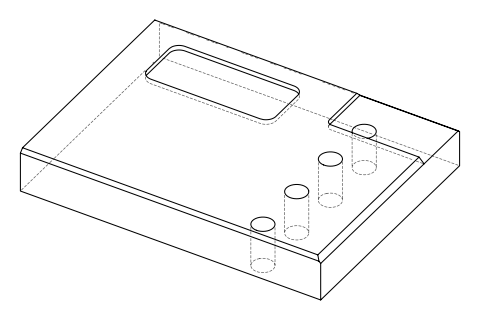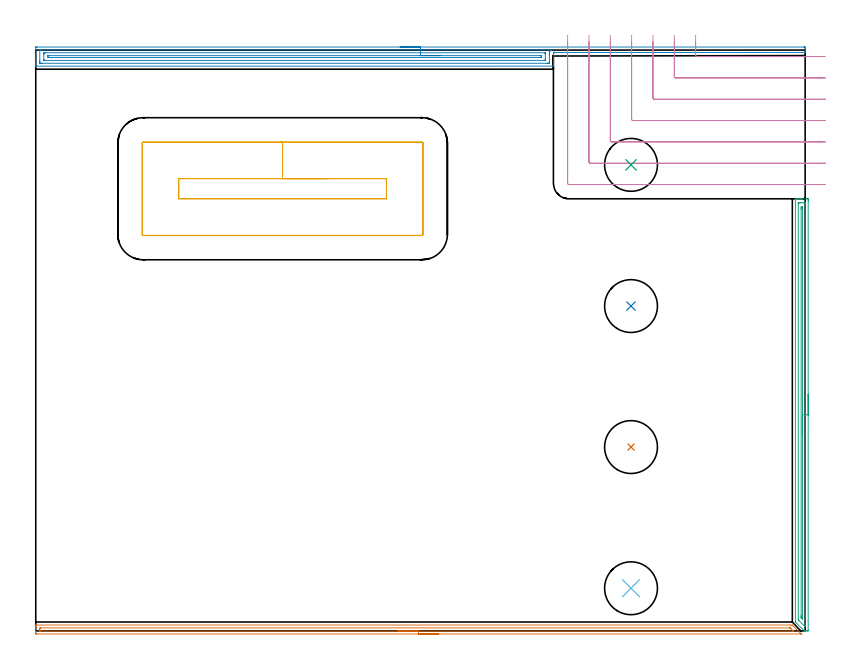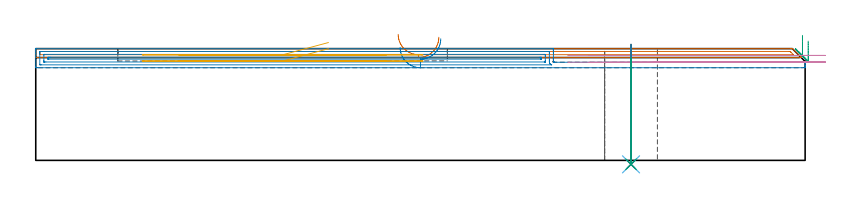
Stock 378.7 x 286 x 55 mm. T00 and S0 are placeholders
(PLAN: 9 operations, 3 tool changes, 28.4 min)
(1 AREA_MILL | FG_CHAMFER_SURFACE | UGT0205_001 | 6.17 min | 3653 mm3)
(2 AREA_MILL_1 | FG_CHAMFER_SURFACE_1 | UGT0205_001 | 9.34 min | 16740 mm3)
(3 AREA_MILL_2 | FG_CHAMFER_SURFACE_2 | UGT0205_001 | 5.23 min | 4259 mm3)
(4 MILL_CORNER_NOTCH_RECTANGULAR | CORNER_NOTCH_RECTANGULAR | UGT0201_103 | Follow Part, ap 3.5, ae 75% | 4.14 min | 55583 mm3)
(5 MILL_RECTANGULAR_POCKET | POCKET_RECTANGULAR_STRAIGHT | UGT0201_106 | Follow Part, ap 6, ae 75% | 2.63 min | 68355 mm3)
(6 INDEXABLE_INSERT_DRILL_THROUGH_HOLE_FROM_SOLID | STEP1HOLE | NXT0302_023 | 0.24 min | 29176 mm3)
(7 INDEXABLE_INSERT_DRILL_THROUGH_HOLE_FROM_SOLID_1 | STEP1HOLE_1 | NXT0302_023 | 0.24 min | 29172 mm3)
(8 INDEXABLE_INSERT_DRILL_THROUGH_HOLE_FROM_SOLID_2 | STEP1HOLE_2 | NXT0302_023 | 0.24 min | 29185 mm3)
(9 INDEXABLE_INSERT_DRILL_THROUGH_HOLE_FROM_SOLID_3 | STEP1HOLE_3 | NXT0302_023 | 0.21 min | 25623 mm3)
(TOOL UGT0205_001 | Chamfer Mill 20 x 3 x 45 deg. | D20 FL50 Z2)
(TOOL UGT0201_103 | End Mill 14 mm | D14 FL19 Z2)
(TOOL UGT0201_106 | End Mill 24 mm | D24 FL25 Z2)
(TOOL NXT0302_023 | Index. Insert Drill 26mm [880-D2600L32-05] | D26 PA176 FL130 Z2)
(OP 1 AREA_MILL)
G17 G21 G94 G90
T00 M6
G54
G17 G0 G90 X198.4 Y-1.5 S1061 M3
G43 Z65. H0
Z60.6
G94 G1 X198.362 Z59.728 F250.
X198.248 Z58.863
X198.059 Z58.012
X197.797 Z57.18
X197.463 Z56.374
X197.06 Z55.6
X196.592 Z54.864
X196.061 Z54.172
X195.471 Z53.529
X194.828 Z52.94
X194.136 Z52.408
X193.4 Z51.94
X192.626 Z51.537
X191.82 Z51.203
X190.988 Z50.941
X190.137 Z50.752
X189.272 Z50.638
X188.4 Z50.6
X0.629
X0.189 Y-1.495 Z50.602
X0.01 Y-1.491 Z50.605
X0. Y-1.061 Z51.034
Y1.581 Z53.675
Y2.298 Z54.398
Y2.542 Z54.642
X0.003 Y2.9 Z54.991
X0.182 Z55.
X371.7
X372.406 Y2.894 Z54.992
X376.469 Y-1.168 Z50.93
X376.694 Y-1.393 Z50.706
X376.767 Y-1.47 Z50.629
X376.783 Y-1.495 Z50.605
X376.767 Y-1.5 Z50.6
X188.4
Y-0.086 Z52.014
X2.32 Y-0.085 Z52.015
X2.043 Y-0.08 Z52.02
X2.015 Y-0.079 Z52.021
X2.01 Y-0.061 Z52.039
X2.004 Y-0.026 Z52.074
X2.002 Y0.009 Z52.109
X2. Y0.23 Z52.33
X2.003 Y0.7 Z52.8
X2.009 Y1.102 Z53.202
X2.028 Y1.479 Z53.579
X2.417 Y1.484 Z53.584
X2.514 Y1.485 Z53.585
X370.903
X371.301 Y1.48 Z53.58
X371.346 Y1.479 Z53.579
X371.415 Y1.423 Z53.523
X371.543 Y1.302 Z53.402
X371.7 Y1.149 Z53.249
X372.837 Y0.013 Z52.113
X372.876 Y-0.028 Z52.072
X372.914 Y-0.072 Z52.028
X372.919 Y-0.081 Z52.019
X372.916 Y-0.082 Z52.018
X372.882 Y-0.084 Z52.016
X372.594 Y-0.086 Z52.014
X372.498
X188.4
X187.529 Z52.052
X186.664 Z52.166
X185.812 Z52.355
X184.98 Z52.617
X184.174 Z52.951
X183.4 Z53.354
X182.664 Z53.823
X181.972 Z54.354
X181.329 Z54.943
X180.74 Z55.586
X180.209 Z56.278
X179.74 Z57.014
X179.337 Z57.788
X179.003 Z58.594
X178.741 Z59.426
X178.552 Z60.278
X178.438 Z61.143
X178.4 Z62.014
G0 Z65.
M5
M2
(OP 2 AREA_MILL_1)
G17 G21 G94 G90
T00 M6
G54
G17 G0 G90 X179.35 Y287.4 S1061 M3
G43 Z65. H0
Z55.6
G94 G1 X179.388 Z54.728 F250.
X179.502 Z53.864
X179.691 Z53.012
X179.953 Z52.18
X180.287 Z51.374
X180.69 Z50.6
X181.158 Z49.864
X181.69 Z49.172
X182.279 Z48.529
X182.922 Z47.94
X183.614 Z47.408
X184.35 Z46.94
X185.124 Z46.537
X185.93 Z46.203
X186.762 Z45.941
X187.614 Z45.752
X188.478 Z45.638
X189.35 Z45.6
X378.067
X378.344 Y287.398 Z45.602
X378.682 Y287.393 Z45.605
X378.696 Y287.391 Z45.606
X378.7 Y287.066 Z45.931
Y286.554 Z46.442
Y286.192 Z46.803
Y285.468 Z47.532
Y285.213 Z47.786
X378.693 Y284.773 Z48.219
X378.69 Y284.702 Z48.289
X378.515 Y284.7 Z48.3
X255.435 Z48.299
X255.267 Y284.698 Z48.295
X255.177 Z48.296
X255.175 Y284.696 Z48.295
X255.173
X255.088 Y284.699 Z48.299
X254.901 Y284.7 Z48.3
X254.8
Y280.081 Z52.915
Y278.568 Z54.43
Y278.335 Z54.663
X254.798 Y278.176 Z54.821
X254.79 Y278.005 Z54.991
X254.641 Y278. Z55.
X0.185
X0.01 Y278.003 Z54.988
X0.003 Y278.136 Z54.856
X0. Y278.278 Z54.722
Y278.483 Z54.516
Y279.208 Z53.787
Y280.443 Z52.554
Y281.827 Z51.169
Y287.066 Z45.932
X0.004 Y287.325 Z45.673
X0.01 Y287.392 Z45.605
X0.08 Y287.399 Z45.599
X0.633 Y287.4 Z45.6
X189.35
Y285.986 Z47.014
X253.959 Y285.985 Z47.015
X253.786 Y285.915 Z47.085
X253.746 Y285.897 Z47.103
X253.534 Y285.786 Z47.214
X253.375 Y285.682 Z47.318
X253.185 Y285.522 Z47.478
X253.013 Y285.319 Z47.681
X252.952 Y285.222 Z47.778
X252.852 Y285.003 Z47.997
X252.803 Y284.494 Z48.506
X252.802 Y284.446 Z48.554
X252.8 Y283.624 Z49.376
Y280.132 Z52.868
Y280.081 Z52.919
X252.795 Y279.67 Z53.33
X252.791 Y279.464 Z53.536
X252.788 Y279.421 Z53.579
X252.737 Y279.419 Z53.581
X252.638 Y279.416 Z53.584
X251.958 Y279.414 Z53.586
X251.746
X3.104
X2.421 Y279.416 Z53.584
X2.207 Y279.417 Z53.583
X2.063 Y279.421 Z53.579
X2.01 Y279.431 Z53.569
X2.007 Y279.461 Z53.539
X2.002 Y279.617 Z53.383
X2. Y280.081 Z52.919
Y280.492 Z52.508
X2.001 Y285.729 Z47.271
X2.005 Y285.868 Z47.132
X2.01 Y285.971 Z47.029
X2.081 Y285.979 Z47.021
X2.421 Y285.983 Z47.017
X2.634 Y285.985 Z47.015
X189.35 Y285.986 Z47.014
Y284.572 Z48.428
X250.297 Y284.571 Z48.429
X250.554 Y284.57 Z48.43
X250.725 Y284.567 Z48.433
X250.783 Y284.565 Z48.435
X250.792 Y284.558 Z48.442
X250.795 Y284.534 Z48.466
X250.798 Y284.446 Z48.554
X250.8 Y283.83 Z49.17
Y281.827 Z51.173
Y281.211 Z51.789
X250.797 Y280.954 Z52.046
X250.794 Y280.877 Z52.123
X250.791 Y280.845 Z52.155
X250.682 Y280.836 Z52.164
X250.426 Y280.831 Z52.169
X250.297 Y280.829 Z52.171
X4.338
X4.21 Y280.831 Z52.169
X4.082 Y280.834 Z52.166
X4.01 Y280.838 Z52.162
X4.006 Y280.886 Z52.114
X4.003 Y280.954 Z52.046
X4. Y281.159 Z51.841
Y283.778 Z49.222
X4.007 Y284.446 Z48.554
X4.01 Y284.548 Z48.452
X4.014 Y284.565 Z48.435
X4.04 Y284.568 Z48.432
X4.083 Y284.57 Z48.43
X4.21 Y284.571 Z48.429
X4.976 Y284.572 Z48.428
X189.35
Y283.157 Z49.843
X248.536
X248.661 Y283.155 Z49.845
X248.744 Y283.153 Z49.847
X248.784 Y283.151 Z49.849
X248.79 Y283.109 Z49.891
X248.792 Y282.7 Z50.3
Y282.298 Z50.702
X248.781 Y282.249 Z50.751
X248.731 Y282.247 Z50.753
X248.614 Y282.245 Z50.755
X248.38 Y282.243 Z50.757
X247.954
X7.362
X6.893 Y282.244 Z50.756
X6.464 Y282.246 Z50.754
X6.152 Y282.25 Z50.75
X6.01 Y282.27 Z50.73
X6. Y282.699 Z50.301
X6.01 Y283.135 Z49.865
X6.019 Y283.151 Z49.849
X6.061 Y283.153 Z49.847
X6.144 Y283.156 Z49.844
X6.269 Y283.157 Z49.843
X6.425
X189.35
X190.222 Z49.881
X191.086 Z49.995
X191.938 Z50.183
X192.77 Z50.446
X193.576 Z50.78
X194.35 Z51.182
X195.086 Z51.651
X195.778 Z52.182
X196.421 Z52.772
X197.01 Z53.415
X197.542 Z54.107
X198.01 Z54.843
X198.413 Z55.616
X198.747 Z56.422
X199.009 Z57.254
X199.198 Z58.106
X199.312 Z58.971
X199.35 Z59.843
G0 Z65.
M5
M2
(OP 3 AREA_MILL_2)
G17 G21 G94 G90
T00 M6
G54
G17 G0 G90 X380.2 Y116.35 S1061 M3
G43 Z65. H0
Z58.7
G94 G1 Y116.312 Z57.828 F250.
Y116.198 Z56.964
Y116.009 Z56.112
Y115.747 Z55.28
Y115.413 Z54.474
Y115.01 Z53.7
Y114.542 Z52.964
Y114.01 Z52.272
Y113.421 Z51.629
Y112.778 Z51.04
Y112.086 Z50.508
Y111.35 Z50.04
Y110.576 Z49.637
Y109.77 Z49.303
Y108.938 Z49.041
Y108.086 Z48.852
Y107.222 Z48.738
Y106.35 Z48.7
Y0.354
X380.196 Y0.158 Z48.704
X380.191 Y0.002 Z48.705
X380.017 Y0. Z48.879
X379.704 Z49.191
X379.077 Z49.822
X378.377 Z50.522
X378.312 Y0.001 Z50.587
X378.295 Y0.004 Z50.603
X374.125 Y4.174 Z54.773
X373.93 Y4.375 Z54.965
X373.904 Y4.405 Z54.989
X373.9 Y4.619 Z55.
Y212.542
X373.903 Y212.692 Z54.988
X373.919 Y212.7 Z54.972
X374.251 Z54.648
X374.654 Z54.245
X375.281 Z53.614
X376.479 Z52.418
X377.05 Z51.844
X379.418 Z49.478
X379.704 Y212.697 Z49.192
X380.191 Y212.691 Z48.705
X380.194 Y212.59 Z48.703
X380.198 Y212.096 Z48.702
X380.2 Y211.595 Z48.7
Y106.35
X378.786 Z50.114
X378.785 Y2.389 Z50.115
X378.779 Y2.014 Z50.121
X378.743 Y2.018 Z50.157
X378.699 Y2.057 Z50.201
X378.655 Y2.098 Z50.245
X378.361 Y2.389 Z50.539
X375.684 Y5.066 Z53.216
X375.522 Y5.232 Z53.378
X375.394 Y5.367 Z53.506
X375.321 Y5.447 Z53.579
X375.314 Y5.959 Z53.586
Y210.311
X375.316 Y210.526 Z53.584
X375.319 Y210.632 Z53.581
X375.321 Y210.678 Z53.579
X375.395 Y210.69 Z53.505
X375.782 Y210.698 Z53.118
X376.165 Y210.699 Z52.735
X376.664 Y210.7 Z52.236
X377.935 Z50.965
X378.434 Y210.699 Z50.466
X378.664 Y210.695 Z50.236
X378.767 Y210.69 Z50.133
X378.779 Y210.687 Z50.121
X378.781 Y210.672 Z50.119
X378.784 Y210.626 Z50.116
X378.785 Y210.532 Z50.115
X378.786 Y210.345 Z50.114
Y106.35
X377.372 Z51.528
X377.371 Y5.959 Z51.529
X377.37 Y5.866 Z51.53
X377.368 Y5.853 Z51.532
X377.367 Y5.849 Z51.533
X377.356 Y5.855 Z51.544
X377.243 Y5.959 Z51.657
X377.05 Y6.15 Z51.85
X376.877 Y6.325 Z52.023
X376.791 Y6.415 Z52.109
X376.75 Y6.462 Z52.15
X376.735 Y6.487 Z52.165
X376.734 Y6.527 Z52.166
X376.73 Y6.851 Z52.17
X376.729 Y7.175 Z52.171
Y7.743
Y207.634
X376.73 Y207.957 Z52.17
X376.734 Y208.526 Z52.166
X376.735 Y208.679 Z52.165
X376.884 Y208.693 Z52.016
X377.05 Y208.697 Z51.85
X377.222 Y208.695 Z51.678
X377.336 Y208.69 Z51.564
X377.366 Y208.687 Z51.534
X377.367 Y208.672 Z51.533
X377.369 Y208.634 Z51.531
X377.371 Y208.526 Z51.529
X377.372 Y106.35 Z51.528
Y105.478 Z51.566
Y104.614 Z51.68
Y103.762 Z51.869
Y102.93 Z52.132
Y102.124 Z52.465
Y101.35 Z52.868
Y100.614 Z53.337
Y99.922 Z53.868
Y99.279 Z54.457
Y98.69 Z55.101
Y98.158 Z55.793
Y97.69 Z56.528
Y97.287 Z57.302
Y96.953 Z58.108
Y96.691 Z58.94
Y96.502 Z59.792
Y96.388 Z60.657
Y96.35 Z61.528
G0 Z65.
M5
M2
(OP 4 MILL_CORNER_NOTCH_RECTANGULAR)
G17 G21 G94 G90
T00 M6
G54
G17 G0 G90 X324.8 Y289.85 S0 M3
G43 Z65. H0
Z51.65
G94 G1 Y286.85 F250.
Y283.394 F500.
G3 X325.494 Y282.7 R0.7
G1 X385.094
X388.094 F250.
G0 Z65.
X314.3 Y289.85
Z51.65
G1 Y286.85
Y272.895 F500.
G3 X314.995 Y272.2 R0.7
G1 X385.7
X388.7 F250.
G0 Z65.
X303.8 Y289.85
Z51.65
G1 Y286.85
Y262.395 F500.
G3 X304.495 Y261.7 R0.7
G1 X385.7
X388.7 F250.
G0 Z65.
X293.3 Y289.85
Z51.65
G1 Y286.85
Y251.895 F500.
G3 X293.995 Y251.2 R0.7
G1 X385.7
X388.7 F250.
G0 Z65.
X282.8 Y289.85
Z51.65
G1 Y286.85
Y241.396 F500.
G3 X283.496 Y240.7 R0.7
G1 X385.7
X388.7 F250.
G0 Z65.
X272.3 Y289.85
Z51.65
G1 Y286.85
Y230.896 F500.
G3 X272.996 Y230.2 R0.7
G1 X385.7
X388.7 F250.
G0 Z65.
X261.8 Y289.849
Z51.65
G1 Y286.849
Y220.396 F500.
G3 X262.496 Y219.7 R0.7
G1 X385.7
X388.7 F250.
G0 Z65.
X324.8 Y293.199
Z48.3
G1 Y290.199
Y283.395 F500.
G3 X325.495 Y282.7 R0.7
G1 X385.7
X388.7 F250.
G0 Z65.
X314.3 Y293.199
Z48.3
G1 Y290.199
Y272.895 F500.
G3 X314.995 Y272.2 R0.7
G1 X385.7
X388.7 F250.
G0 Z65.
X303.8 Y293.199
Z48.3
G1 Y290.199
Y262.395 F500.
G3 X304.495 Y261.7 R0.7
G1 X385.7
X388.7 F250.
G0 Z65.
X293.3 Y293.199
Z48.3
G1 Y290.199
Y251.896 F500.
G3 X293.996 Y251.2 R0.7
G1 X385.7
X388.7 F250.
G0 Z65.
X282.8 Y293.199
Z48.3
G1 Y290.199
Y241.396 F500.
G3 X283.496 Y240.7 R0.7
G1 X385.7
X388.7 F250.
G0 Z65.
X272.3 Y293.199
Z48.3
G1 Y290.199
Y230.896 F500.
G3 X272.996 Y230.2 R0.7
G1 X385.7
X388.7 F250.
G0 Z65.
X261.8 Y293.199
Z48.3
G1 Y290.199
Y220.396 F500.
G3 X262.496 Y219.7 R0.7
G1 X385.7
X388.7 F250.
G0 Z65.
M5
M2
(OP 5 MILL_RECTANGULAR_POCKET)
G17 G21 G94 G90
T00 M6
G54
G17 G0 G90 X144.079 Y222.6 S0 M3
G43 Z65. H0
Z58.
G94 G1 X121.5 Z51.95 F250.
X70.4 F500.
Y212.7
X172.6
Y222.6
X121.5
Y240.6
X52.9
G3 X52.4 Y240.1 R0.5
G1 Y195.2
G3 X52.9 Y194.7 R0.5
G1 X190.1
G3 X190.6 Y195.2 R0.5
G1 Y240.1
G3 X190.1 Y240.6 R0.5
G1 X121.5
X120.5
G0 X144.079 Y222.6 Z54.95
G1 X121.5 Z48.9 F250.
X70.4 F500.
Y212.7
X172.6
Y222.6
X121.5
Y240.6
X52.9
G3 X52.4 Y240.1 R0.5
G1 Y195.2
G3 X52.9 Y194.7 R0.5
G1 X190.1
G3 X190.6 Y195.2 R0.5
G1 Y240.1
G3 X190.1 Y240.6 R0.5
G1 X121.5
X120.5
G0 Z65.
M5
M2
(OP 6 INDEXABLE_INSERT_DRILL_THROUGH_HOLE_FROM_SOLID)
G17 G21 G94 G90
T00 M6
G54
G17 G0 G90 X293. Y21. S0 M3
G43 Z65. H1
G94 G81 G98 Z-1.954 F250. R57.
G80
M5
M2
(OP 7 INDEXABLE_INSERT_DRILL_THROUGH_HOLE_FROM_SOLID_1)
G17 G21 G94 G90
T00 M6
G54
G17 G0 G90 X293. Y90.5 S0 M3
G43 Z65. H1
G94 G81 G98 Z-1.954 F250. R57.
G80
M5
M2
(OP 8 INDEXABLE_INSERT_DRILL_THROUGH_HOLE_FROM_SOLID_2)
G17 G21 G94 G90
T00 M6
G54
G17 G0 G90 X293. Y159.9 S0 M3
G43 Z65. H1
G94 G81 G98 Z-1.954 F250. R57.
G80
M5
M2
(OP 9 INDEXABLE_INSERT_DRILL_THROUGH_HOLE_FROM_SOLID_3)
G17 G21 G94 G90
T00 M6
G54
G17 G0 G90 X293. Y229.4 S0 M3
G43 Z65. H1
G94 G81 G98 Z-1.954 F250. R50.3
G80
M5
M2
